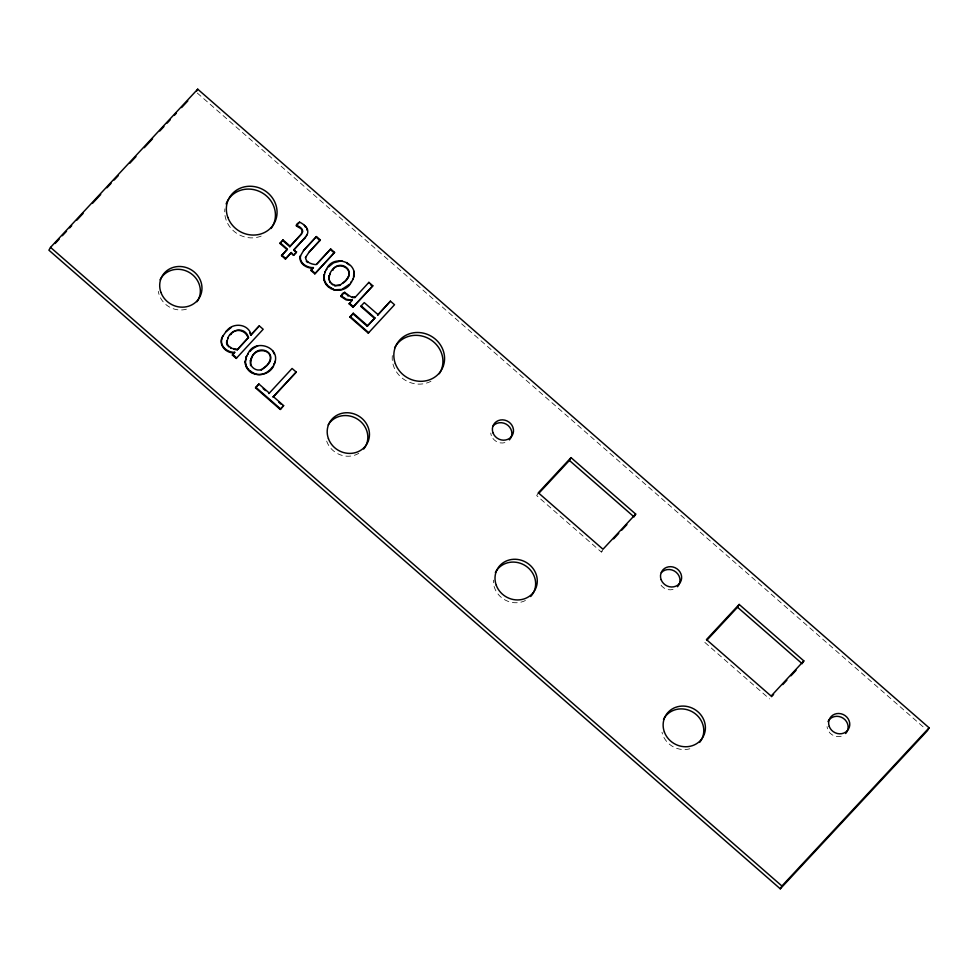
<?xml version="1.0" encoding="UTF-8"?>
<svg xmlns="http://www.w3.org/2000/svg" width="978" height="978" viewBox="0 0 978 978"><rect width="100%" height="100%" fill="white"/><g stroke="black" fill="none" stroke-linecap="round" stroke-linejoin="round"><path stroke-width="0.73" stroke-dasharray="4.89 3.67" d="M538.316 492.778L536.69 495.601L601.36 552.057L603.402 549.868M601.36 552.057L602.436 550.186M197.238 93.008L925.176 728.622M704.832 642.412L769.49 698.879M841.178 736.251A10.77 9.963 29.9 0 1 827.046 726.654M504.905 442.618A10.77 9.963 29.9 0 1 492.643 438.095M491.372 435.662A10.77 9.963 29.9 0 1 490.785 433.034M673.047 589.428A10.77 9.963 29.9 0 1 659.502 582.472M358.792 453.315A21.528 19.939 29.9 0 1 325.796 437.594M689.832 748.781A21.528 19.939 29.9 0 1 661.996 732.253M525.443 600.492A21.528 19.939 29.9 0 1 503.707 599.172A21.528 19.939 29.9 0 1 493.389 580.137M430.968 381.261A25.831 23.924 29.9 0 1 403.89 379.366A25.831 23.924 29.9 0 1 392.398 355.087M186.395 309.195A21.528 19.939 29.9 0 1 158.302 291.346M261.15 236.101A25.831 23.924 29.9 0 1 226.7 221.444M226.211 220.233A25.831 23.924 29.9 0 1 224.903 208.84"/><path stroke-width="1.47" d="M226.566 341.383L226.896 340.821L227.617 345.662L226.493 342.887L228.155 337.63L227.837 338.192C231.297 328.461 245.392 326.554 248.485 337.483L237.141 349.892L248.485 337.483M305.662 257.177C305.258 262.459 312.031 264.427 316.187 264.61L330.698 248.999L334.586 252.397L314.818 273.852L310.931 270.466L313.412 267.581C307.031 267.923 299.011 263.033 300.49 255.82C297.948 263.045 306.615 268.632 313.094 268.143L313.412 267.581M306.884 235.099C310.124 229.512 304.28 224.207 299.561 222.153C290.576 227.373 303.583 226.383 302.3 232.275C303.877 228.864 299.146 226.48 296.615 225.307M245.185 362.043L246.309 356.726L248.143 353.523L247.825 354.085C254.353 337.642 281.591 347.202 274.439 363.718C270.124 378.62 246.212 378.449 245.185 362.043L246.639 356.163L246.309 356.726M323.755 277.471L325.222 271.591L324.892 272.153L326.725 268.938L326.395 269.512C333.033 252.679 360.943 263.18 352.691 279.708L353.009 279.146L351.212 282.3L351.53 281.737C345.796 294.879 324.439 292.104 323.755 277.471L324.341 274.243L324.011 274.806M353.902 271.236L353.571 277.08L353.902 276.505M250.576 365.613C250.539 336.811 287.984 353.73 261.053 370.051L266.872 365.381L269.683 361.567M261.383 369.488C255.833 371.958 248.669 366.016 250.625 360.1L250.307 360.662M328.877 276.089L329.207 275.527L328.657 279.476L329.977 273.706L329.647 274.268C337.312 255.307 359.977 270.686 343.278 282.96M269.353 362.129C275.062 348.706 254.366 346.456 251.077 358.84L251.395 358.278M347.936 277.556C353.449 267.972 337.508 260.82 332.532 270.368L332.862 269.806M222.006 338.254C219.28 346.029 227.422 352.655 234.72 352.288L234.39 352.85C225.625 353.608 217.385 343.853 222.972 335.857L221.676 338.816M300.173 256.383L303.84 250.123L316.456 236.566L320.332 239.952L308.938 252.41M289.818 246.737L290.148 246.175L283.009 239.94L282.679 240.502L289.818 246.737L301.285 234.304L302.63 231.713M305.332 257.74L309.268 251.847L320.332 239.952M50.526 247.373L48.9 250.185L780.285 888.819L927.474 730.627L929.1 727.815L197.715 89.181L50.526 247.373L781.911 885.995L780.285 888.819M196.627 91.064L197.715 89.181M249.708 332.875L250.82 335.185L251.15 334.623C248.021 323.205 232.104 322.275 226.101 331.64L231.15 327.544M306.224 236.236L294.023 249.561L296.322 252.422L293.608 255.331L290.992 253.045L285.405 259.048L281.517 255.661L287.104 249.659L279.965 243.424L283.009 239.94M230.796 334.183L230.466 334.745C235.282 327.459 245.943 330.051 248.155 338.046M299.561 222.153L296.285 225.869M228.815 346.933L227.947 345.1M281.517 255.661L287.434 249.097L280.283 242.85M230.6 348.18L237.471 349.329M304.402 225.295L305.491 227.275L305.821 226.713M285.405 259.048L291.31 252.483L293.608 255.331M301.285 234.304L301.603 233.742L290.148 246.175M251.15 334.623L259.292 325.87L263.18 329.256L236.236 358.425L232.361 355.038L234.72 352.288M306.86 228.18L307.202 230.258L307.532 229.696M296.322 252.422L293.706 250.123L304.806 237.984M307.202 234.537L304.476 238.546M236.236 358.425L236.566 357.862L232.678 354.476M259.292 325.87L250.82 335.185M250.282 350.882L249.952 351.444L252.764 348.547M303.51 250.686L316.456 236.566M253.302 348.535L255.331 346.823M245.527 364.635L245.502 361.481M257.96 345.699L255.001 347.386M246.432 367.068L245.845 364.073M307.85 261.896L307.52 262.471L306.297 261.224M247.911 369.342L246.762 366.505M249.965 371.469L248.241 368.779M252.348 373.217L252.666 372.642L250.295 370.894M254.83 374.403L255.16 373.84C262.043 376.359 269.17 371.958 272.96 366.31L272.63 366.884M314.818 273.852L334.586 252.397M330.698 248.999L316.896 264.06M272.911 351.016L274.097 353.902M273.314 396.591L283.632 405.613L280.246 409.464L255.515 387.863L258.901 384.012L269.219 393.022L268.901 393.584L292.08 368.461L296.163 372.031L295.833 372.594L272.984 397.154L296.163 372.031M258.901 384.012L255.515 387.863M328.852 266.309L328.535 266.872L333.584 262.813L341.933 260.686M275.319 361.09L274.109 364.281L274.439 363.718M324.097 280.063L324.085 276.908M325.014 282.495L324.427 279.5M326.493 284.769L325.344 281.933M329.476 280.466L330.063 282.495L328.975 278.913M328.547 286.884L326.823 284.207M331.359 283.864L330.381 281.933M330.919 288.632L331.249 288.07L328.865 286.322M332.911 284.989L331.689 283.29M347.007 262.52L346.677 263.082L349.06 264.83M339.965 284.916L334.513 285.71L339.635 285.478L345.454 280.808L348.254 276.994M333.412 289.83L341.774 289.451L349.464 284.305L349.134 284.867M341.224 295.857L346.408 299.317L352.349 300.148L346.078 299.879L340.894 296.42C344.452 286.909 348.767 299.329 355.1 297.19L352.361 297.581L352.679 297.019M340.894 296.42L344.635 292.19M345.625 293.314L345.307 293.877L344.843 292.373M280.246 409.464L283.632 405.613M346.762 294.354L348.156 296.138M349.134 303.816L349.452 303.253L353.339 306.64L353.009 307.202L349.134 303.816L352.349 300.148M368.572 282.923L368.902 282.361L372.777 285.747L372.459 286.309L353.009 307.202M390.43 301.163L377.63 315.136L390.43 301.163L394.525 304.733L368.278 333.143L349.879 317.08L353.278 313.229L367.581 325.723L367.251 326.285L352.948 313.791L353.278 313.229M377.96 314.574L364.244 302.605L361.175 305.894L360.858 306.456L374.562 318.425L367.251 326.285M374.562 318.425L374.892 317.862L361.175 305.894M368.278 333.143L368.608 332.581L350.21 316.517M538.731 493.401L569.404 460.442L571.018 457.618L635.688 514.086L634.612 515.968M706.874 640.211L737.534 607.252L739.16 604.428L803.83 660.896L802.742 662.778M222.654 336.42L226.419 331.077M55.123 243.51L59.267 239.048M62.372 235.71L66.516 231.248M69.634 227.911L71.7 225.686M76.883 220.111L83.106 213.424M92.433 203.4L100.722 194.488M106.944 187.8L111.089 183.351M114.206 180.001L118.35 175.551M129.756 163.302L135.966 156.614M144.267 147.702L152.556 138.79M159.805 130.991L163.962 126.529M167.067 123.191L170.172 119.854M174.316 115.392L176.395 113.167M181.578 107.592L187.8 100.917M279.965 243.424L282.679 240.502M293.938 254.769L296.652 251.859M232.361 355.038L234.39 352.85M310.931 270.466L313.094 268.143M354.769 297.752L368.902 282.361M353.339 306.64L372.777 285.747M349.879 317.08L352.948 313.791M367.581 325.723L374.892 317.862M571.018 457.618L538.316 492.778L602.986 549.245L635.688 514.086M613.622 538.878L618.732 533.389M621.8 530.088L626.91 524.599M739.16 604.428L706.446 639.588L771.116 696.055L803.83 660.896M771.544 696.678L773.586 694.478M782.779 684.588L786.874 680.199M790.957 675.81L796.068 670.309M781.911 885.995L929.1 727.815M233.754 349.256L236.016 349.684M333.229 284.415L334.831 285.148M331.249 288.07L333.742 289.268M252.666 372.642L255.16 373.84M229.145 346.371L230.918 347.618M316.126 237.128L320.014 240.515M331.346 250.417L334.256 252.96M370.515 284.61L372.459 286.309M569.404 460.442L634.074 516.91M737.534 607.252L802.205 663.72M311.261 269.904L315.136 273.29M281.847 255.099L285.723 258.485M263.168 388.584L265.454 390.589M278.718 402.166L281.016 404.171M255.833 387.3L280.564 408.902M828.011 721.544A10.77 9.963 29.9 0 1 843.28 718.292A10.77 9.963 29.9 0 1 845.664 733.524M493.23 425.785A10.77 9.963 29.9 0 1 508.132 425.528A10.77 9.963 29.9 0 1 509.391 439.904M661.36 572.595A10.77 9.963 29.9 0 1 676.263 572.338A10.77 9.963 29.9 0 1 677.534 586.714M328.18 424.904A21.528 19.939 29.9 0 1 358.107 419.525A21.528 19.939 29.9 0 1 363.718 449.024M663.5 719.38A21.528 19.939 29.9 0 1 693.463 712.485A21.528 19.939 29.9 0 1 699.673 742.363M495.369 572.57A21.528 19.939 29.9 0 1 525.919 566.054A21.528 19.939 29.9 0 1 530.675 596.531M394.599 347.911A25.831 23.924 29.9 0 1 429.525 339.011A25.831 23.924 29.9 0 1 439.293 373.706M160.062 279.794A21.528 19.939 29.9 0 1 189.426 272.52A21.528 19.939 29.9 0 1 197.018 301.725M226.114 203.962A25.831 23.924 29.9 0 1 261.456 192.434A25.831 23.924 29.9 0 1 271.077 228.485M492.998 432.838A10.77 9.963 29.9 0 0 511.017 437.08A10.77 9.963 29.9 0 0 504.795 420.149A10.77 9.963 29.9 0 0 492.998 432.838M829.258 726.458A10.77 9.963 29.9 0 0 847.29 730.713A10.77 9.963 29.9 0 0 841.068 713.781A10.77 9.963 29.9 0 0 829.258 726.458M661.128 579.648A10.77 9.963 29.9 0 0 679.16 583.89A10.77 9.963 29.9 0 0 672.925 566.971A10.77 9.963 29.9 0 0 661.128 579.648M328.437 438.694A21.528 19.939 29.9 0 0 364.488 447.19A21.528 19.939 29.9 0 0 352.043 413.327A21.528 19.939 29.9 0 0 328.437 438.694M664.38 732.033A21.528 19.939 29.9 0 0 700.431 740.529A21.528 19.939 29.9 0 0 687.986 706.666A21.528 19.939 29.9 0 0 664.38 732.033M496.249 585.223A21.528 19.939 29.9 0 0 532.301 593.719A21.528 19.939 29.9 0 0 519.856 559.856A21.528 19.939 29.9 0 0 496.249 585.223M395.332 363.657A25.831 23.924 29.9 0 0 438.596 373.84A25.831 23.924 29.9 0 0 423.657 333.205A25.831 23.924 29.9 0 0 395.332 363.657M160.942 292.446A21.528 19.939 29.9 0 0 197.006 300.943A21.528 19.939 29.9 0 0 184.549 267.08A21.528 19.939 29.9 0 0 160.942 292.446M227.837 217.409A25.831 23.924 29.9 0 0 271.102 227.593A25.831 23.924 29.9 0 0 256.163 186.969A25.831 23.924 29.9 0 0 227.837 217.409"/></g></svg>
